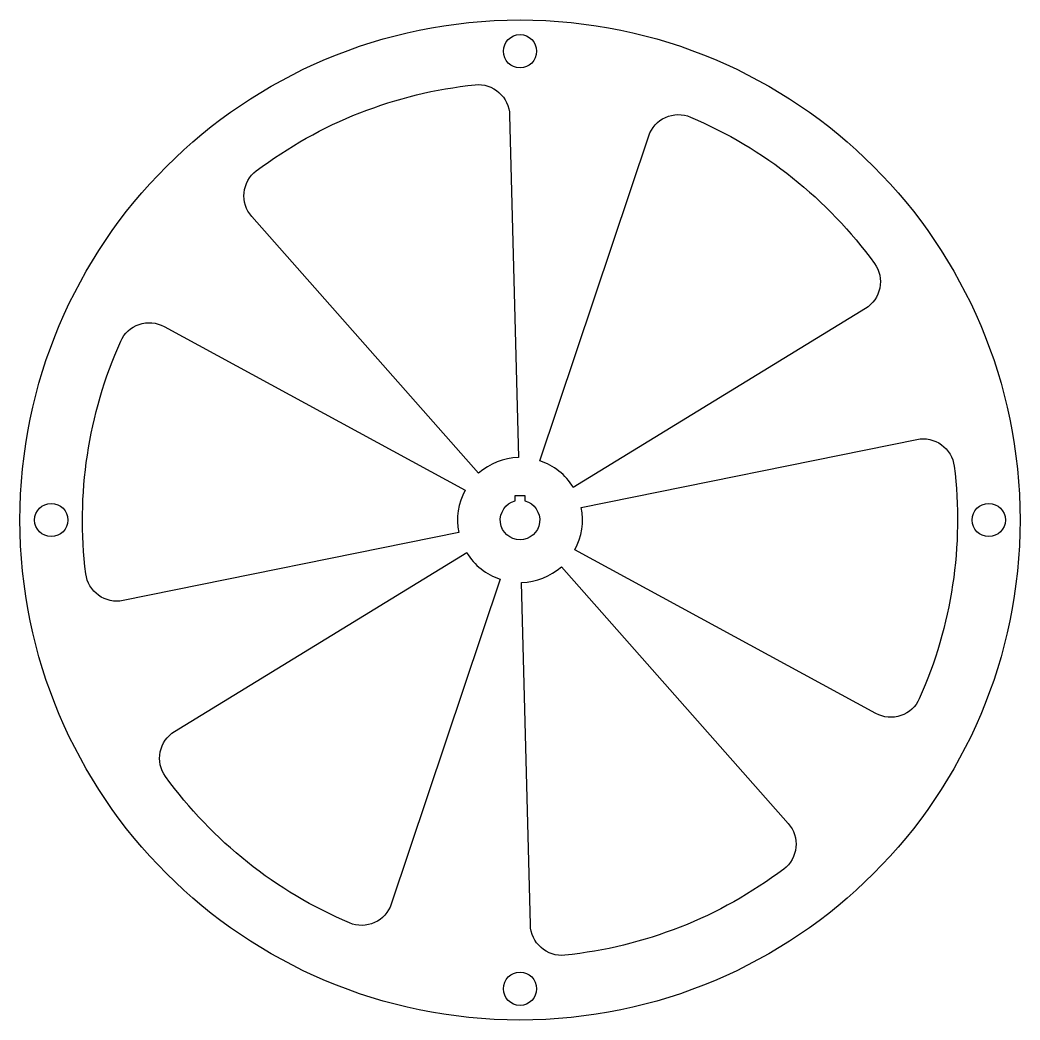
# Model space of a CAD drawing. Header units: inches. Extents: x -4 to 4, y -4 to 4.
import ezdxf

# ---------------------------------------------------------------- set-up
doc = ezdxf.new("R2010")
doc.units = ezdxf.units.IN
doc.header["$MEASUREMENT"] = 0

msp = doc.modelspace()

# ---------------------------------------------------------------- linework, layer by layer
for points in [[(-0.0129, 0.4998, 0.176327), (-0.3311, 0.3746), (-2.146, 2.4279, -0.43695), (-2.1094, 2.793, -0.136879), (-0.3589, 3.4816, -0.43695), (-0.0833, 3.2393)], [(1.3641, 3.2232, -0.136879), (2.8357, 2.0516, -0.43695), (2.7637, 1.6918), (0.4264, 0.2611, 0.176327), (0.1589, 0.4741), (1.0296, 3.0724, -0.43695)], [(-0.4393, 0.2388, 0.176327), (-0.49, -0.0995), (-3.1756, -0.6445, -0.43695), (-3.4735, -0.4303, -0.136879), (-3.1945, 1.43, -0.43695), (-2.847, 1.5475)], [(0.4393, -0.2388, 0.176327), (0.49, 0.0995), (3.1756, 0.6445, -0.43695), (3.4735, 0.4303, -0.136879), (3.1945, -1.43, -0.43695), (2.847, -1.5475)], [(-0.0394, 0.1525), (-0.0394, 0.1969), (0.0394, 0.1969), (0.0394, 0.1525, -7.872983)], [(-0.4264, -0.2611, 0.176327), (-0.1589, -0.4741), (-1.0296, -3.0724, -0.43695), (-1.3641, -3.2232, -0.136879), (-2.8357, -2.0516, -0.43695), (-2.7637, -1.6918)], [(0.0129, -0.4998, 0.176327), (0.3311, -0.3746), (2.146, -2.4279, -0.43695), (2.1094, -2.793, -0.136879), (0.3589, -3.4816, -0.43695), (0.0833, -3.2393)]]:
    msp.add_lwpolyline(points, format="xyb", close=True)
for centre, radius in [((0, 0), 4), ((0, 3.75), 0.133), ((-3.75, 0), 0.133), ((3.75, 0), 0.133), ((0, -3.75), 0.133)]:
    msp.add_circle(centre, radius)

doc.saveas('drawing.dxf')
